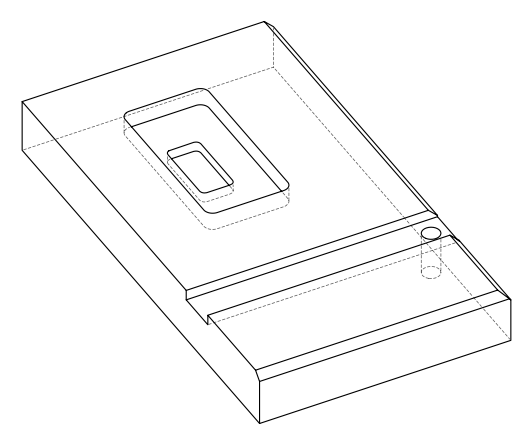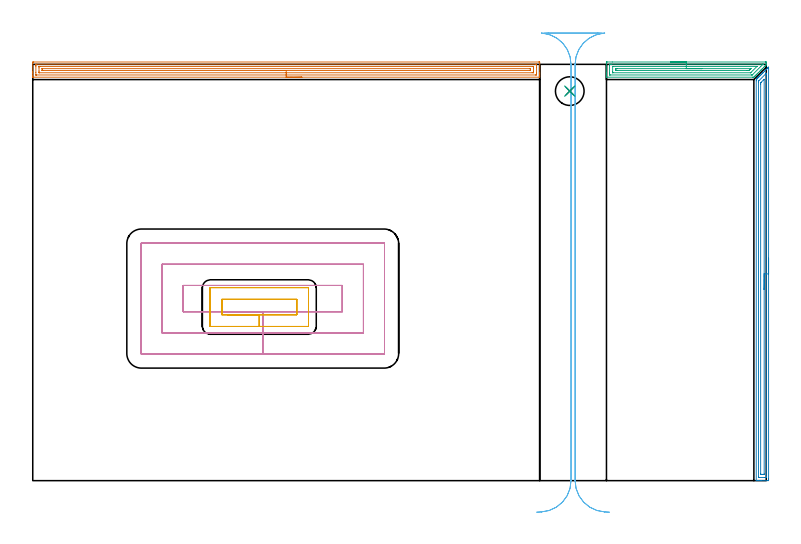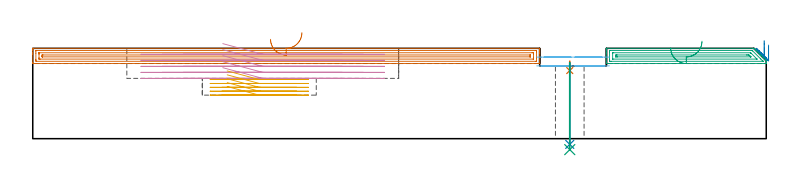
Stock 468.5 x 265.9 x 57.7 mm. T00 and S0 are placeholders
(PLAN: 9 operations, 6 tool changes, 38.3 min)
(1 AREA_MILL | FG_CHAMFER_SURFACE | UGT0205_001 | 10.57 min | 15503 mm3)
(2 AREA_MILL_1 | FG_CHAMFER_SURFACE_1 | UGT0205_001 | 6.47 min | 8295 mm3)
(3 AREA_MILL_2 | FG_CHAMFER_SURFACE_2 | UGT0205_001 | 3.37 min | 4848 mm3)
(4 MILL_RECTANGULAR_POCKET | POCKET_RECTANGULAR_STRAIGHT | UGT0201_100 | Follow Part, ap 4.5, ae 75% | 11.17 min | 294624 mm3)
(5 MILL_RECTANGULAR_POCKET_1 | POCKET_RECTANGULAR_STRAIGHT_1 | NXT0201_013 | Follow Part, ap 2.5, ae 75% | 3.42 min | 26873 mm3)
(6 MILL_RECTANGULAR_SLOT | SLOT_RECTANGULAR | UGT0201_019 | Follow Part, ap 10, ae 75% | 2.82 min | 126322 mm3)
(7 SPOT_DRILL | STEP1HOLE | NXT0321_9005460120000 | 0.05 min | 212 mm3)
(8 DRILL_THROUGH_HOLE_INTO_CENTER | STEP1HOLE | NXT0301_089 | 0.21 min | 4864 mm3)
(9 DRILL_TO_ENLARGE_THROUGH_HOLE | STEP1HOLE | UGT0301_252 | 0.23 min | 7154 mm3)
(TOOL UGT0205_001 | Chamfer Mill 20 x 3 x 45 deg. | D20 FL50 Z2)
(TOOL UGT0201_100 | End Mill 18 mm | D18 FL22 Z2)
(TOOL NXT0201_013 | ENDMILL 10mm | D10 FL30 Z4)
(TOOL UGT0201_019 | End mill 40 mm | D40 FL63 Z6)
(TOOL NXT0321_9005460120000 | NC Spot Drill, 142deg, 12mm, Carbide, Uncoated | D12 PA142 FL30 Z2)
(TOOL NXT0301_089 | Carbide Drill 11.8mm [860.1-1180-035A1-MM 2214] | D11.8 PA140 FL55 Z2)
(TOOL UGT0301_252 | Twist Drill 18.3 mm | D18.3 PA118 FL135 Z2)
(OP 1 AREA_MILL)
G17 G21 G94 G90
T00 M6
G54
G17 G0 G90 X171.9 Y257.7 S1061 M3
G43 Z67.7 H0
G94 G1 X171.862 Z66.828 F250.
X171.748 Z65.963
X171.559 Z65.112
X171.297 Z64.28
X170.963 Z63.474
X170.56 Z62.7
X170.092 Z61.964
X169.56 Z61.272
X168.971 Z60.629
X168.328 Z60.039
X167.636 Z59.508
X166.9 Z59.04
X166.126 Z58.637
X165.32 Z58.303
X164.488 Z58.041
X163.636 Z57.852
X162.772 Z57.738
X161.9 Z57.7
X0.17
X0.006 Y257.701 Z57.69
X0.004 Y257.702 Z57.689
X0. Y258.044 Z57.355
Y258.341 Z57.058
Y259.026 Z56.369
Y260.249 Z55.148
Y260.788 Z54.606
Y261.4 Z53.996
Y266.686 Z48.712
X0.003 Y266.955 Z48.442
X0.01 Y267.392 Z48.006
X0.173 Y267.396 Z48.002
X0.62 Y267.4 Z48.
X323.18
X323.626 Y267.396 Z48.002
X323.79 Y267.392 Z48.006
X323.8 Y267.224 Z48.173
Y260.788 Z54.606
Y260.249 Z55.148
Y259.907 Z55.489
Y259.368 Z56.028
Y259.026 Z56.369
Y258.341 Z57.058
Y258.046 Z57.354
X323.796 Y257.702 Z57.689
X323.626 Y257.7 Z57.7
X161.9
Y259.114 Z56.286
X2.407 Y259.115 Z56.285
X2.317
X2.033 Y259.121 Z56.279
X2.009 Y259.124 Z56.276
X2.006 Y259.146 Z56.254
X2.002 Y259.179 Z56.221
X2.001 Y259.211 Z56.189
X2. Y259.428 Z55.972
Y260.788 Z54.612
Y264.714 Z50.686
X2.002 Y265.193 Z50.207
X2.004 Y265.59 Z49.81
X2.015 Y265.979 Z49.421
X2.407 Y265.984 Z49.416
X2.498 Y265.985 Z49.415
X321.393
X321.483
X321.767 Y265.979 Z49.421
X321.791 Y265.976 Z49.424
X321.795 Y265.954 Z49.446
X321.798 Y265.921 Z49.479
X321.799 Y265.889 Z49.511
X321.8 Y265.672 Z49.728
Y263.91 Z51.49
Y260.386 Z55.014
X321.798 Y259.907 Z55.493
X321.796 Y259.51 Z55.89
X321.785 Y259.121 Z56.279
X321.393 Y259.116 Z56.284
X321.302 Y259.115 Z56.285
X161.9 Y259.114 Z56.286
Y260.528 Z54.872
X4.194 Y260.529 Z54.871
X4.107 Y260.53 Z54.87
X4.037 Y260.533 Z54.867
X4.02 Y260.535 Z54.865
X4.01 Y260.544 Z54.856
X4.007 Y260.597 Z54.803
X4.002 Y260.788 Z54.612
X4. Y260.979 Z54.421
Y261.669 Z53.731
Y263.623 Z51.777
X4.002 Y264.312 Z51.088
X4.004 Y264.5 Z50.9
X4.01 Y264.561 Z50.839
X4.064 Y264.565 Z50.835
X4.194 Y264.567 Z50.833
X4.825 Y264.571 Z50.829
X319.606
X319.693 Y264.57 Z50.83
X319.763 Y264.567 Z50.833
X319.78 Y264.565 Z50.835
X319.79 Y264.556 Z50.844
X319.793 Y264.503 Z50.897
X319.798 Y264.312 Z51.088
X319.8 Y264.121 Z51.279
Y263.431 Z51.969
Y261.477 Z53.923
X319.798 Y260.788 Z54.612
X319.796 Y260.6 Z54.8
X319.79 Y260.539 Z54.861
X319.736 Y260.536 Z54.864
X319.606 Y260.533 Z54.867
X318.975 Y260.529 Z54.871
X161.9 Y260.528 Z54.872
Y261.943 Z53.457
X6.597
X6.134 Y261.945 Z53.455
X6.031 Y261.948 Z53.452
X6.015 Y261.949 Z53.451
X6.01 Y261.963 Z53.437
X6.005 Y262.013 Z53.387
X6.002 Y262.117 Z53.283
X6. Y262.532 Z52.868
X6.001 Y262.981 Z52.419
X6.003 Y263.089 Z52.311
X6.007 Y263.142 Z52.258
X6.01 Y263.15 Z52.25
X6.02 Y263.153 Z52.247
X6.054 Y263.155 Z52.245
X6.26 Y263.157 Z52.243
X317.203
X317.666 Y263.155 Z52.245
X317.769 Y263.152 Z52.248
X317.785 Y263.151 Z52.249
X317.79 Y263.137 Z52.263
X317.795 Y263.087 Z52.313
X317.798 Y262.983 Z52.417
X317.8 Y262.568 Z52.832
X317.799 Y262.119 Z53.281
X317.797 Y262.011 Z53.389
X317.793 Y261.958 Z53.442
X317.79 Y261.95 Z53.45
X317.78 Y261.947 Z53.453
X317.746 Y261.945 Z53.455
X317.54 Y261.943 Z53.457
X161.9
X161.028 Z53.495
X160.164 Z53.609
X159.312 Z53.798
X158.48 Z54.06
X157.674 Z54.394
X156.9 Z54.797
X156.164 Z55.266
X155.472 Z55.797
X154.829 Z56.386
X154.24 Z57.029
X153.708 Z57.722
X153.24 Z58.457
X152.837 Z59.231
X152.503 Z60.037
X152.241 Z60.869
X152.052 Z61.721
X151.938 Z62.586
X151.9 Z63.457
G0 Z67.7
M5
M2
(OP 2 AREA_MILL_1)
G17 G21 G94 G90
T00 M6
G54
G17 G0 G90 X470. Y142.05 S1061 M3
G43 Z67.7 H0
Z59.8
G94 G1 Y142.012 Z58.928 F250.
Y141.898 Z58.063
Y141.709 Z57.212
Y141.447 Z56.38
Y141.113 Z55.574
Y140.71 Z54.8
Y140.242 Z54.064
Y139.71 Z53.372
Y139.121 Z52.729
Y138.478 Z52.139
Y137.786 Z51.608
Y137.05 Z51.14
Y136.276 Z50.737
Y135.47 Z50.403
Y134.638 Z50.141
Y133.787 Z49.952
Y132.922 Z49.838
Y132.05 Z49.8
Y1.084
X469.999 Y0.628 Z49.801
X469.996 Y0.195 Z49.803
X469.992 Y0.01 Z49.806
X469.57 Y0. Z50.227
X465.17 Z54.624
X463.766 Z56.031
X463.41 Z56.385
X462.699 Z57.1
X462.448 Z57.352
X462.096 Y0.001 Z57.694
X462.1 Y0.181 Z57.7
Y255.426
X462.105 Y256.204 Z57.691
X462.22 Y256.32 Z57.578
X462.402 Y256.503 Z57.396
X462.53 Y256.632 Z57.266
X462.666 Y256.767 Z57.132
X462.832 Y256.933 Z56.966
X462.97 Y257.072 Z56.825
X463.113 Y257.214 Z56.685
X463.265 Y257.366 Z56.533
X463.41 Y257.513 Z56.385
X463.56 Y257.661 Z56.238
X463.698 Y257.799 Z56.099
X463.85 Y257.953 Z55.945
X464.34 Y258.44 Z55.46
X464.603 Y258.704 Z55.195
X464.73 Y258.832 Z55.066
X465.085 Y259.185 Z54.715
X465.263 Y259.363 Z54.537
X465.497 Y259.598 Z54.301
X465.61 Y259.712 Z54.186
X466.187 Y260.287 Z53.613
X466.391 Y260.492 Z53.407
X466.49 Y260.592 Z53.306
X466.69 Y260.79 Z53.109
X466.766 Y260.866 Z53.034
X467.37 Y261.472 Z52.426
X467.606 Y261.706 Z52.194
X468.25 Y262.352 Z51.546
X468.446 Y262.546 Z51.354
X468.478 Y262.578 Z51.322
X469.13 Y263.231 Z50.667
X469.286 Y263.386 Z50.514
X469.372 Y263.472 Z50.427
X469.57 Y263.671 Z50.228
X469.669 Y263.77 Z50.128
X469.88 Y263.981 Z49.919
X469.896 Y263.997 Z49.903
X469.971 Y264.068 Z49.827
X469.995 Y264.083 Z49.804
X470. Y264.068 Z49.8
Y132.05
X468.586 Z51.214
X468.585 Y2.522 Z51.215
X468.584 Y2.416 Z51.216
X468.579 Y2.031 Z51.221
X468.21 Y2.01 Z51.59
X467.81 Y2.003 Z51.99
X467.339 Y2. Z52.461
X463.819 Z55.981
X463.604 Y2.002 Z56.196
X463.57 Y2.004 Z56.23
X463.535 Y2.01 Z56.265
X463.521 Y2.018 Z56.279
X463.52 Y2.045 Z56.28
X463.515 Y2.309 Z56.285
Y254.532
X463.518 Y254.926 Z56.282
X463.521 Y255.122 Z56.279
X463.525 Y255.164 Z56.275
X463.547 Y255.19 Z56.253
X463.593 Y255.24 Z56.207
X463.776 Y255.426 Z56.024
X468.347 Y259.997 Z51.453
X468.471 Y260.118 Z51.329
X468.563 Y260.206 Z51.237
X468.577 Y260.217 Z51.223
X468.579 Y260.162 Z51.221
X468.584 Y260.004 Z51.216
X468.585 Y259.896 Z51.215
X468.586 Y259.76 Z51.214
Y132.05
X467.172 Z52.628
X467.171 Y4.204 Z52.629
X467.17 Y4.081 Z52.63
X467.167 Y4.021 Z52.633
X467.165 Y4.012 Z52.635
X467.158 Y4.008 Z52.642
X467.128 Y4.002 Z52.672
X466.05 Y4. Z53.75
X465.37 Y4.001 Z54.43
X465.17 Y4.005 Z54.63
X464.971 Y4.01 Z54.829
X464.935 Y4.021 Z54.865
X464.933 Y4.057 Z54.867
X464.93 Y4.122 Z54.87
X464.929 Y4.204 Z54.871
Y4.449
Y252.99
X464.93 Y253.638 Z54.87
X464.931 Y253.881 Z54.869
X464.935 Y254.124 Z54.865
X465.17 Y254.368 Z54.63
X465.25 Y254.451 Z54.55
X467.121 Y256.32 Z52.679
X467.142 Y256.337 Z52.658
X467.165 Y256.354 Z52.635
X467.166 Y256.32 Z52.634
X467.17 Y256.167 Z52.63
X467.171 Y256.075 Z52.629
X467.172 Y132.05 Z52.628
Y131.178 Z52.666
Y130.314 Z52.78
Y129.462 Z52.969
Y128.63 Z53.231
Y127.824 Z53.565
Y127.05 Z53.968
Y126.314 Z54.437
Y125.622 Z54.968
Y124.979 Z55.557
Y124.39 Z56.201
Y123.859 Z56.893
Y123.39 Z57.628
Y122.987 Z58.402
Y122.653 Z59.208
Y122.391 Z60.04
Y122.202 Z60.892
Y122.088 Z61.757
Y122.05 Z62.628
G0 Z67.7
M5
M2
(OP 3 AREA_MILL_2)
G17 G21 G94 G90
T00 M6
G54
G17 G0 G90 X407.45 Y267.4 S1061 M3
G43 Z67.7 H0
Z58.
G94 G1 X407.488 Z57.128 F250.
X407.602 Z56.264
X407.791 Z55.412
X408.053 Z54.58
X408.387 Z53.774
X408.79 Z53.
X409.259 Z52.264
X409.79 Z51.572
X410.379 Z50.929
X411.022 Z50.34
X411.714 Z49.809
X412.45 Z49.34
X413.224 Z48.937
X414.03 Z48.603
X414.862 Z48.341
X415.714 Z48.152
X416.578 Z48.038
X417.45 Z48.
X467.89
X468.112 Y267.399 Z48.001
X468.337 Y267.396 Z48.004
X468.497 Y267.391 Z48.005
X468.5 Y267.276 Z48.12
Y266.955 Z48.44
Y266.031 Z49.368
X468.498 Y265.633 Z49.766
X468.497 Y265.606 Z49.792
X468.486 Y265.587 Z49.811
X468.385 Y265.484 Z49.915
X467.822 Y264.922 Z50.477
X467.654 Y264.752 Z50.644
X466.975 Y264.075 Z51.325
X466.773 Y263.871 Z51.525
X466.128 Y263.228 Z52.172
X465.892 Y262.99 Z52.406
X465.28 Y262.38 Z53.02
X465.212 Y262.312 Z53.087
X465.011 Y262.11 Z53.287
X464.433 Y261.533 Z53.867
X464.319 Y261.419 Z53.98
X464.13 Y261.229 Z54.168
X463.585 Y260.685 Z54.715
X463.249 Y260.348 Z55.049
X462.738 Y259.838 Z55.562
X462.534 Y259.633 Z55.765
X462.369 Y259.467 Z55.928
X462.206 Y259.305 Z56.093
X462.087 Y259.187 Z56.211
X461.928 Y259.026 Z56.369
X461.771 Y258.87 Z56.528
X461.641 Y258.74 Z56.658
X461.488 Y258.586 Z56.81
X461.336 Y258.435 Z56.963
X461.195 Y258.294 Z57.104
X461.047 Y258.145 Z57.25
X460.893 Y257.992 Z57.405
X460.748 Y257.848 Z57.55
X460.605 Y257.704 Z57.69
X459.856 Y257.7 Z57.7
X366.56
X366.406 Y257.701 Z57.689
X366.405
X366.4 Y258.024 Z57.375
Y258.382 Z57.018
Y259.026 Z56.369
Y260.229 Z55.168
Y260.788 Z54.606
Y266.955 Z48.442
X366.403 Y267.238 Z48.16
X366.41 Y267.392 Z48.006
X366.567 Y267.399 Z47.999
X367.01 Y267.4 Z48.
X370.162
X417.45
Y265.986 Z49.414
X466.194
X466.375 Y265.984 Z49.416
X466.419 Y265.981 Z49.419
X466.422 Y265.98 Z49.42
X466.421 Y265.975 Z49.425
X466.405 Y265.956 Z49.444
X464.986 Y264.535 Z50.865
X459.856 Y259.406 Z55.994
X459.661 Y259.218 Z56.182
X459.56 Y259.122 Z56.278
X459.364 Y259.119 Z56.281
X458.963 Y259.115 Z56.285
X368.795
X368.704 Y259.116 Z56.284
X368.433 Y259.121 Z56.279
X368.41 Y259.21 Z56.19
X368.403 Y259.413 Z55.987
X368.401 Y259.907 Z55.493
X368.4 Y260.297 Z55.103
X368.401 Y265.193 Z50.207
X368.402 Y265.581 Z49.819
X368.41 Y265.966 Z49.434
X368.795 Y265.982 Z49.418
X368.886 Y265.984 Z49.416
X369.688 Y265.986 Z49.414
X417.45
Y264.572 Z50.828
X462.271 Y264.571 Z50.829
X462.367 Y264.57 Z50.83
X462.534 Y264.564 Z50.836
X462.553 Y264.562 Z50.838
X462.545 Y264.549 Z50.851
X462.534 Y264.534 Z50.866
X458.788 Y260.788 Z54.612
X458.546 Y260.554 Z54.846
X458.527 Y260.538 Z54.862
X458.49 Y260.534 Z54.866
X458.421 Y260.53 Z54.87
X458.333 Y260.529 Z54.871
X370.581
X370.493 Y260.53 Z54.87
X370.424 Y260.533 Z54.867
X370.411 Y260.535 Z54.865
X370.406 Y260.559 Z54.841
X370.403 Y260.61 Z54.79
X370.4 Y260.788 Z54.612
Y260.966 Z54.434
X370.401 Y264.489 Z50.911
X370.406 Y264.549 Z50.851
X370.41 Y264.565 Z50.835
X370.418 Y264.568 Z50.832
X370.449 Y264.57 Z50.83
X370.581 Y264.571 Z50.829
X417.45 Y264.572 Z50.828
Y263.157 Z52.243
X458.568
X458.624 Y263.155 Z52.245
X458.674 Y263.151 Z52.249
X458.688 Y263.149 Z52.251
X458.68 Y263.138 Z52.262
X458.594 Y263.045 Z52.355
X458.529 Y262.978 Z52.422
X458.101 Y262.55 Z52.85
X458.07 Y262.519 Z52.881
X457.636 Y262.097 Z53.303
X457.48 Y261.95 Z53.45
X457.177 Y261.946 Z53.454
X456.899 Y261.944 Z53.456
X456.285 Y261.943 Z53.457
X456.007
X373.259
X372.98 Y261.944 Z53.456
X372.525 Y261.948 Z53.452
X372.426 Y261.95 Z53.45
X372.41 Y262.122 Z53.278
X372.4 Y262.516 Z52.884
Y262.55 Z52.85
X372.402 Y262.974 Z52.426
X372.404 Y263.08 Z52.32
X372.409 Y263.132 Z52.268
X372.412 Y263.15 Z52.25
X372.439 Y263.152 Z52.248
X372.646 Y263.155 Z52.245
X373.259 Y263.157 Z52.243
X373.536
X417.45
X418.322 Z52.281
X419.187 Z52.395
X420.038 Z52.583
X420.87 Z52.846
X421.676 Z53.18
X422.45 Z53.582
X423.186 Z54.051
X423.878 Z54.582
X424.521 Z55.172
X425.11 Z55.815
X425.642 Z56.507
X426.11 Z57.243
X426.513 Z58.016
X426.847 Z58.822
X427.109 Z59.654
X427.298 Z60.506
X427.412 Z61.371
X427.45 Z62.243
G0 Z67.7
M5
M2
(OP 4 MILL_RECTANGULAR_POCKET)
G17 G21 G94 G90
T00 M6
G54
G17 G0 G90 X121.373 Y107.9 S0 M3
G43 Z67.7 H0
Z60.7
G94 G1 X146.9 Z53.86 F250.
X197.7 F500.
Y124.7
X96.1
Y107.9
X146.9
Y94.4
X211.2
Y138.2
X82.6
Y94.4
X146.9
Y80.9
X224.4
G3 X224.7 Y81.2 R0.3
G1 Y151.4
G3 X224.4 Y151.7 R0.3
G1 X69.4
G3 X69.1 Y151.4 R0.3
G1 Y81.2
G3 X69.4 Y80.9 R0.3
G1 X146.9
X147.9
G0 X121.373 Y107.9 Z56.86
G1 X146.9 Z50.02 F250.
X197.7 F500.
Y124.7
X96.1
Y107.9
X146.9
Y94.4
X211.2
Y138.2
X82.6
Y94.4
X146.9
Y80.9
X224.4
G3 X224.7 Y81.2 R0.3
G1 Y151.4
G3 X224.4 Y151.7 R0.3
G1 X69.4
G3 X69.1 Y151.4 R0.3
G1 Y81.2
G3 X69.4 Y80.9 R0.3
G1 X146.9
X147.9
G0 X121.373 Y107.9 Z53.02
G1 X146.9 Z46.18 F250.
X197.7 F500.
Y124.7
X96.1
Y107.9
X146.9
Y94.4
X211.2
Y138.2
X82.6
Y94.4
X146.9
Y80.9
X224.4
G3 X224.7 Y81.2 R0.3
G1 Y151.4
G3 X224.4 Y151.7 R0.3
G1 X69.4
G3 X69.1 Y151.4 R0.3
G1 Y81.2
G3 X69.4 Y80.9 R0.3
G1 X146.9
X147.9
G0 X121.373 Y107.9 Z49.18
G1 X146.9 Z42.34 F250.
X197.7 F500.
Y124.7
X96.1
Y107.9
X146.9
Y94.4
X211.2
Y138.2
X82.6
Y94.4
X146.9
Y80.9
X224.4
G3 X224.7 Y81.2 R0.3
G1 Y151.4
G3 X224.4 Y151.7 R0.3
G1 X69.4
G3 X69.1 Y151.4 R0.3
G1 Y81.2
G3 X69.4 Y80.9 R0.3
G1 X146.9
X147.9
G0 X121.373 Y107.9 Z45.34
G1 X146.9 Z38.5 F250.
X197.7 F500.
Y124.7
X96.1
Y107.9
X146.9
Y94.4
X211.2
Y138.2
X82.6
Y94.4
X146.9
Y80.9
X224.4
G3 X224.7 Y81.2 R0.3
G1 Y151.4
G3 X224.4 Y151.7 R0.3
G1 X69.4
G3 X69.1 Y151.4 R0.3
G1 Y81.2
G3 X69.4 Y80.9 R0.3
G1 X146.9
X147.9
G0 Z67.7
M5
M2
(OP 5 MILL_RECTANGULAR_POCKET_1)
G17 G21 G94 G90
T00 M6
G54
G17 G0 G90 X124.205 Y106. S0 M3
G43 Z67.7 H0
Z43.258
G94 G1 X144.7 Z37.767 F250.
X168.6 F500.
Y115.8
X120.8
Y106.
X144.7
Y98.5
X175.8
G3 X176.1 Y98.8 R0.3
G1 Y123.
G3 X175.8 Y123.3 R0.3
G1 X113.6
G3 X113.3 Y123. R0.3
G1 Y98.8
G3 X113.6 Y98.5 R0.3
G1 X144.7
X145.7
G0 X124.205 Y106. Z40.767
G1 X144.7 Z35.275 F250.
X168.6 F500.
Y115.8
X120.8
Y106.
X144.7
Y98.5
X175.8
G3 X176.1 Y98.8 R0.3
G1 Y123.
G3 X175.8 Y123.3 R0.3
G1 X113.6
G3 X113.3 Y123. R0.3
G1 Y98.8
G3 X113.6 Y98.5 R0.3
G1 X144.7
X145.7
G0 X124.205 Y106. Z38.275
G1 X144.7 Z32.783 F250.
X168.6 F500.
Y115.8
X120.8
Y106.
X144.7
Y98.5
X175.8
G3 X176.1 Y98.8 R0.3
G1 Y123.
G3 X175.8 Y123.3 R0.3
G1 X113.6
G3 X113.3 Y123. R0.3
G1 Y98.8
G3 X113.6 Y98.5 R0.3
G1 X144.7
X145.7
G0 X124.205 Y106. Z35.783
G1 X144.7 Z30.292 F250.
X168.6 F500.
Y115.8
X120.8
Y106.
X144.7
Y98.5
X175.8
G3 X176.1 Y98.8 R0.3
G1 Y123.
G3 X175.8 Y123.3 R0.3
G1 X113.6
G3 X113.3 Y123. R0.3
G1 Y98.8
G3 X113.6 Y98.5 R0.3
G1 X144.7
X145.7
G0 X124.205 Y106. Z33.292
G1 X144.7 Z27.8 F250.
X168.6 F500.
Y115.8
X120.8
Y106.
X144.7
Y98.5
X175.8
G3 X176.1 Y98.8 R0.3
G1 Y123.
G3 X175.8 Y123.3 R0.3
G1 X113.6
G3 X113.3 Y123. R0.3
G1 Y98.8
G3 X113.6 Y98.5 R0.3
G1 X144.7
X145.7
G0 Z67.7
M5
M2
(OP 6 MILL_RECTANGULAR_SLOT)
G17 G21 G94 G90
T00 M6
G54
G17 G0 G90 X368.3 Y-20.134 S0 M3
G43 Z67.7 H0
Z52.1
G94 G1 X365.305 Y-19.97 F250.
G2 X346.4 Y0. R20. F500.
G1 Y265.9
G2 X363.564 Y285.698 R20.
G1 X363.568 Y285.728
G3 X360.948 Y285.9 R20.
G1 X329.245
G3 X326.629 Y285.728 R20.
G1 X326.633 Y285.698
G2 X343.8 Y265.9 R20.
G1 Y0.
G2 X324.895 Y-19.97 R20.
G1 X321.9 Y-20.134 F250.
G0 X368.3 Z46.5
G1 X365.305 Y-19.97
G2 X346.4 Y0. R20. F500.
G1 Y265.9
G2 X365.305 Y285.87 R20.
G1 Y285.9
X324.895
Y285.87
G2 X343.8 Y265.9 R20.
G1 Y0.
G2 X324.895 Y-19.97 R20.
G1 X321.9 Y-20.134 F250.
G0 Z67.7
M5
M2
(OP 7 SPOT_DRILL)
G17 G21 G94 G90
T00 M6
G54
G17 G0 G90 X343. Y248.8 S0 M3
G43 Z67.7 H0
G94 G81 G98 Z43.5 F250. R49.5
G80
M5
M2
(OP 8 DRILL_THROUGH_HOLE_INTO_CENTER)
G17 G21 G94 G90
T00 M6
G54
G17 G0 G90 X343. Y248.8 S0 M3
G43 Z67.7 H1
G94 G73 G98 Z-3.647 F250. Q10.029 R48.5
G80
M5
M2
(OP 9 DRILL_TO_ENLARGE_THROUGH_HOLE)
G17 G21 G94 G90
T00 M6
G54
G17 G0 G90 X343. Y248.8 S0 M3
G43 Z67.7 H0
G94 G73 G98 Z-6.998 F250. Q17.833 R48.5
G80
M5
M2
